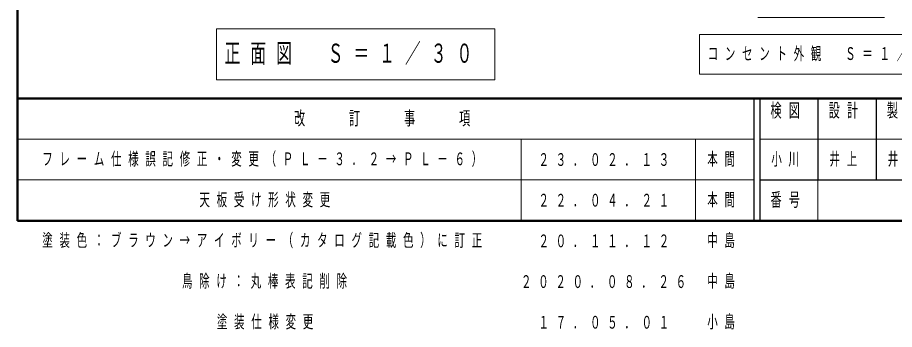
# Model space of a CAD drawing. Units: millimetres on the paper, scale 1:30, with parts at other scales. Extents: x 475 to 840, y 278 to 554.
# Drawn here: x 475 to 625.7, y 278.3 to 332 of the extents above; entities that cross this region are included whole.
import ezdxf

# ---------------------------------------------------------------- set-up
doc = ezdxf.new("R2010")
doc.units = ezdxf.units.MM
for name, color, linetype, lineweight in [('1_3', 7, 'Continuous', 25), ('1_30', 7, 'Continuous', 25), ('NAKAMURA図枠', 7, 'Continuous', 13)]:
    doc.layers.add(name, color=color, linetype=linetype, lineweight=lineweight)
doc.layers.add('図デ_タ99', color=7, linetype='Continuous')
doc.styles.add('ＭＳ ゴシック', font='')
doc.styles.get('ＭＳ ゴシック').set_extended_font_data('MS Gothic')

msp = doc.modelspace()

# ---------------------------------------------------------------- linework, layer by layer
at = {"layer": '1_3', "color": 40, "lineweight": 13}
msp.add_line((602.207, 331.958), (623.94, 331.958), dxfattribs=at)
at = {"layer": '1_3', "lineweight": 13}
for p, q in [((592.174, 329.025), (592.174, 322.225)), ((633.974, 329.025), (592.174, 329.025)), ((592.174, 322.225), (633.974, 322.225))]:
    msp.add_line(p, q, dxfattribs=at)
at = {"layer": '1_30', "lineweight": 13}
for p, q in [((509.174, 330.025), (509.174, 321.225)), ((556.974, 330.025), (509.174, 330.025)), ((556.974, 321.225), (556.974, 330.025)), ((509.174, 321.225), (556.974, 321.225))]:
    msp.add_line(p, q, dxfattribs=at)
at = {"layer": 'NAKAMURA図枠', "lineweight": 50}
for p, q in [((475, 554), (475, 297)), ((475, 318), (840, 318)), ((475, 297), (840, 297))]:
    msp.add_line(p, q, dxfattribs=at)
at = {"layer": 'NAKAMURA図枠', "lineweight": 25}
for p, q in [((601.5, 318), (601.5, 297)), ((602.5, 318), (602.5, 297)), ((612.5, 318), (612.5, 304)), ((622.5, 318), (622.5, 304)), ((602.5, 304), (840, 304))]:
    msp.add_line(p, q, dxfattribs=at)
at = {"layer": 'NAKAMURA図枠'}
for p, q in [((475, 311), (601.5, 311)), ((561.5, 311), (561.5, 297)), ((591.5, 311), (591.5, 297)), ((602.5, 311), (657.5, 311)), ((475, 304), (601.5, 304)), ((612.5, 304), (612.5, 297))]:
    msp.add_line(p, q, dxfattribs=at)

# ---------------------------------------------------------------- texts
at = {"layer": '1_3', "insert": (593.574, 325.625), "char_height": 2.199, "attachment_point": 4, "style": 'ＭＳ ゴシック'}
msp.add_mtext('\\T1.64;\\W0.6;コンセント外観\u3000Ｓ＝１／３', dxfattribs=at)
at = {"layer": '1_30', "insert": (510.574, 325.625), "char_height": 3.299, "attachment_point": 4, "style": 'ＭＳ ゴシック'}
msp.add_mtext('\\T1.64;\\W0.6;正面図\u3000Ｓ＝１／３０', dxfattribs=at)
at = {"layer": 'NAKAMURA図枠', "color": 4, "char_height": 2.346, "style": 'ＭＳ ゴシック'}
for s, insert, attachment_point in [('\\T1.64;\\W0.6;検図', (607.5, 317.167), 2), ('\\T1.64;\\W0.6;設計', (617.5, 317.167), 2), ('\\T1.64;\\W0.6;製図', (627.5, 317.167), 2), ('\\T1.64;\\W0.6;改\u3000\u3000訂\u3000\u3000事\u3000\u3000項', (538.25, 314.5), 5), ('\\T1.64;\\W0.6;番号', (607.5, 300.5), 5)]:
    msp.add_mtext(s, dxfattribs=dict(at, insert=insert, attachment_point=attachment_point))
at = {"layer": '図デ_タ99', "char_height": 2.199, "attachment_point": 4, "style": 'ＭＳ ゴシック'}
for s, insert in [('\\T1.64;\\W0.6;フレーム仕様誤記修正・変更（ＰＬ－３．２→ＰＬ－６）', (479.25, 307.5)), ('\\T1.64;\\W0.6;本間', (593.5, 307.5)), ('\\T1.64;\\W0.6;小川', (604.5, 307.5)), ('\\T1.64;\\W0.6;井上', (614.5, 307.5)), ('\\T1.64;\\W0.6;井上', (624.5, 307.5)), ('\\T1.64;\\W0.6;２３．０２．１３', (564.5, 307.5)), ('\\T1.64;\\W0.6;天板受け形状変更', (506.25, 300.5)), ('\\T1.64;\\W0.6;２２．０４．２１', (564.5, 300.5)), ('\\T1.64;\\W0.6;本間', (593.5, 300.5)), ('\\T1.64;\\W0.6;塗装色：ブラウン→アイボリー（カタログ記載色）に訂正', (479.25, 293.5)), ('\\T1.64;\\W0.6;２０．１１．１２', (564.5, 293.5)), ('\\T1.64;\\W0.6;中島', (593.5, 293.5)), ('\\T1.64;\\W0.6;鳥除け：丸棒表記削除', (503.25, 286.5)), ('\\T1.64;\\W0.6;中島', (593.5, 286.5)), ('\\T1.64;\\W0.6;２０２０．０８．２６', (561.5, 286.5)), ('\\T1.64;\\W0.6;塗装仕様変更', (509.25, 279.5)), ('\\T1.64;\\W0.6;１７．０５．０１', (564.5, 279.5)), ('\\T1.64;\\W0.6;小島', (593.5, 279.5))]:
    msp.add_mtext(s, dxfattribs=dict(at, insert=insert))

doc.saveas('drawing.dxf')
